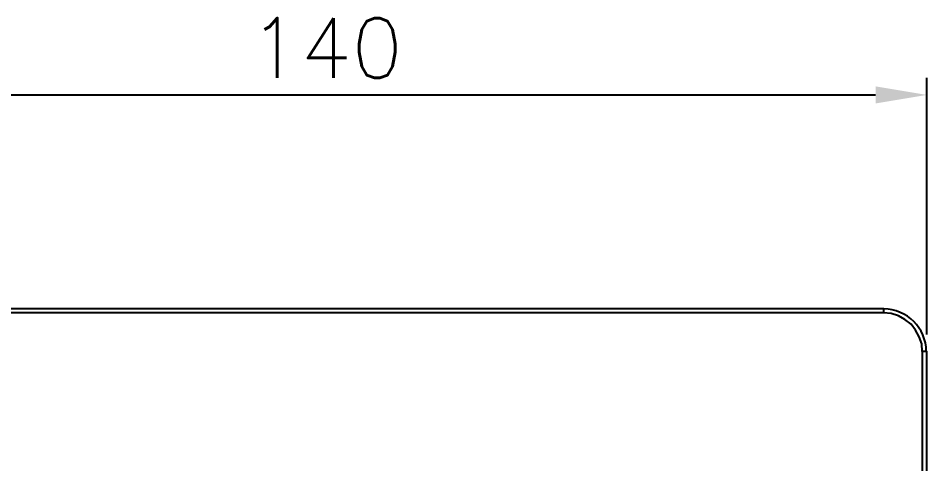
# Model space of a CAD drawing. Extents: x -1576 to -1156, y -4234 to -3937.
# Drawn here: x -1419.3 to -1366.1, y -4065.9 to -4039.7 of the extents above; entities that cross this region are included whole.
import ezdxf

# ---------------------------------------------------------------- set-up
doc = ezdxf.new("R2010")
doc.units = 0
doc.header["$LTSCALE"] = 7
doc.layers.add('DIM', color=2, linetype='CONTINUOUS')
doc.layers.add('DWG', color=7, linetype='CONTINUOUS')
doc.styles.add('GHS', font='ROMANS.shx', dxfattribs={"bigfont": 'GHS.shx'})

msp = doc.modelspace()

# ---------------------------------------------------------------- linework, layer by layer
at = {"layer": 'DIM', "ltscale": 0.6}
for p, q in [((-1366.075, -4058.274), (-1366.075, -4043.232)), ((-1433.493, -4044.232), (-1369.075, -4044.232))]:
    msp.add_line(p, q, dxfattribs=at)
msp.add_solid([(-1369.075, -4043.732), (-1369.075, -4044.732), (-1366.075, -4044.232)], dxfattribs=at)
at = {"layer": 'DWG'}
for points in [[(-1433.994, -4057.013), (-1433.994, -4056.746), (-1368.604, -4056.746), (-1368.604, -4057.013)], [(-1366.343, -4059.274), (-1366.343, -4144.776), (-1366.075, -4144.776), (-1366.075, -4059.274)]]:
    msp.add_lwpolyline(points, close=True, dxfattribs=at)
msp.add_lwpolyline([(-1366.343, -4059.274), (-1366.373, -4058.828), (-1366.521, -4058.412), (-1366.73, -4058.025), (-1366.997, -4057.668), (-1367.354, -4057.4), (-1367.741, -4057.192), (-1368.158, -4057.043), (-1368.604, -4057.013)], dxfattribs=at)
msp.add_arc((-1368.623, -4059.294), 2.518, 0.438, 89.562, dxfattribs=at)

# ---------------------------------------------------------------- texts
at = {"layer": 'DIM', "ltscale": 0.6, "insert": (-1401.284, -4041.482), "char_height": 3.5, "attachment_point": 5, "style": 'GHS'}
msp.add_mtext('\\A1;140', dxfattribs=at)

doc.saveas('drawing.dxf')
